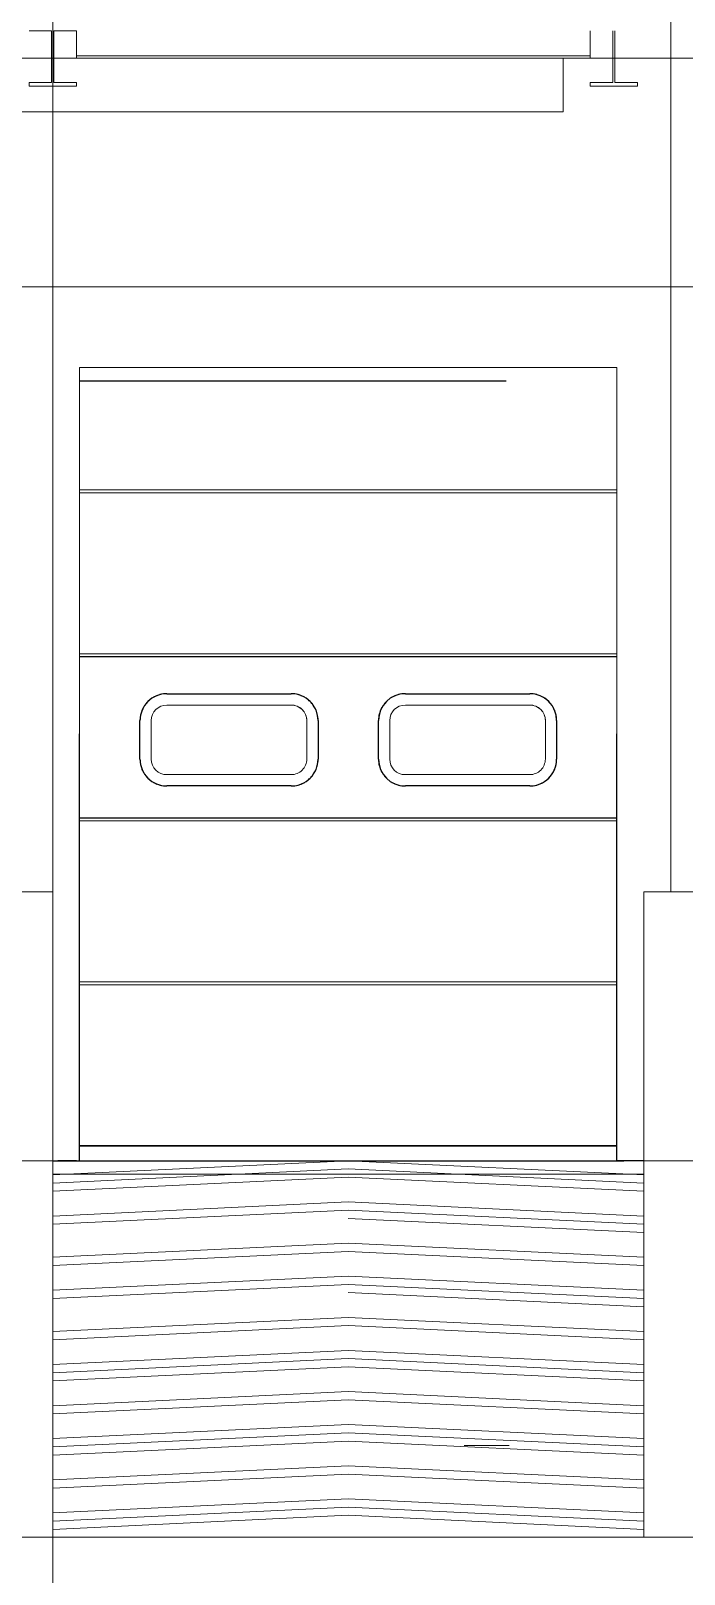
# Model space of a CAD drawing. Extents: x 692141 to 693595, y 1492301 to 1494225.
# Drawn here: x 692428.18 to 692430.61, y 1492374.68 to 1492380.41 of the extents above; entities that cross this region are included whole.
import ezdxf

# ---------------------------------------------------------------- set-up
doc = ezdxf.new("R2010")
doc.units = 0
doc.header["$MEASUREMENT"] = 0
for name, pattern in [('Centre', [7937.5, 1587.5, -1190.625, 3968.75, -1190.625]), ('Grid Line', [5556.25, 3175, -793.75, 793.75, -793.75]), ('Čárka', [3175, 1587.5, -1587.5])]:
    doc.linetypes.add(name, pattern=pattern)
for name, color, linetype, lineweight in [('A-COLS', 52, 'Continuous', 5), ('A-DETL-GENF', 92, 'Continuous', 5), ('A-FLOR', 192, 'Continuous', 5), ('A-FLOR-LEVL', 8, 'Grid Line', 5), ('A-GENM', 13, 'Continuous', 5), ('A-GLAZ-CWMG', 51, 'Continuous', 5), ('A-WALL-PATT', 111, 'Continuous', 5), ('S-BEAM', 12, 'Continuous', 5), ('S-GRID', 1, 'Continuous', 5)]:
    doc.layers.add(name, color=color, linetype=linetype, lineweight=lineweight)
doc.layers.add('A-DOOR', color=2, linetype='Continuous')

# ---------------------------------------------------------------- blocks, each defined once
blk = doc.blocks.new('Rectangular Mullion - 50 x 100mm-116437-500_ELEVATION 4')
at = {"layer": 'A-GLAZ-CWMG', "color": 7}
for p, q in [((172799.6363114675, 2400.00000000138), (172799.6363114675, 8800.000000000933)), ((172899.6363114675, 2400.00000000138), (172799.6363114675, 2400.00000000138))]:
    blk.add_line(p, q, dxfattribs=at)
blk = doc.blocks.new('HAVI-DC_R19_AR_110_RISER_rvt-2-500_ELEVATION 4')
at = {"lineweight": 5}
blk.add_blockref('Rectangular Mullion - 50 x 100mm-116437-500_ELEVATION 4', (0, 0), dxfattribs=at)
blk = doc.blocks.new('HAVI-DC_R19_AR_120_STRUCTURE_rvt-2-500_ELEVATION 4')
at = {"layer": 'S-BEAM'}
h = blk.add_hatch(dxfattribs=at)
h.set_pattern_fill('FP_109', color=256, style=0, pattern_type=2)
h.set_pattern_definition([(0, (212730.054, 1200), (4064, 1016), [167.64, -2880.36, 167.64, -2880.36, -16256]), (0, (212730.054, 1200), (4064, 1016), [-6096, 167.64, -5928.36, 167.64, -2880.36, -7112]), (0, (212730.054, 1200), (4064, 1016), [-15240, 167.64, -1864.36, 167.64, -4912.36]), (120, (214254.054, 1708), (-2911.881810244989, 3011.527240979959), [167.64, -2880.36, 167.64, -2880.36, -16256]), (120, (214254.054, 1708), (-2911.881810244989, 3011.527240979959), [-6095.999999999999, 167.64, -5928.359999999999, 167.64, -2880.36, -7111.999999999999]), (120, (214254.054, 1708), (-2911.881810244989, 3011.527240979959), [-15240, 167.64, -1864.36, 167.64, -4912.359999999999]), (240, (214762.054, 3740), (-1152.118189755009, -4027.527240979959), [167.64, -2880.36, 167.64, -2880.36, -16256]), (240, (214762.054, 3740), (-1152.118189755009, -4027.527240979959), [-6096, 167.64, -5928.36, 167.64, -2880.36, -7112]), (240, (214762.054, 3740), (-1152.118189755009, -4027.527240979959), [-15240, 167.64, -1864.36, 167.64, -4912.36])])
h.paths.add_polyline_path([(172699.6363114908, 0), (172699.6363114908, 1400.00000000138), (170499.6363114626, 1400.00000000138), (170499.6363114626, 0), (171495.6599729222, 0)], flags=0)
h.paths.add_polyline_path([(178303.6599729341, 0), (178499.6363114692, 0), (178499.6363114692, 500.0000000013763), (174599.6363114675, 500.0000000013763), (174599.6363114675, 0), (177895.6599729364, 0)], flags=0)
h.paths.add_polyline_path([(175978.9319105585, 700.0000000014002), (178499.6363114692, 700.0000000014002), (178499.6363114692, 1400.00000000138), (177519.7546187885, 1400.00000000138), (177519.7546187885, 799.9999999999914), (175479.7546187884, 799.9999999999914), (175479.7546187884, 1400.00000000138), (174599.6363114675, 1400.00000000138), (174599.6363114675, 700.0000000014002), (175781.7427880527, 700.0000000014002)], flags=0)
at = {"layer": 'S-BEAM', "color": 7}
blk.add_line((170499.6363114626, 1400.000000001379), (172699.6363114908, 1400.000000001379), dxfattribs=at)
blk = doc.blocks.new('M_Rectangular Column - 300 x 300mm-V139-500_ELEVATION 4')
at = {"layer": 'A-COLS'}
for p, q in [((170199.6363114674, 5300.068616973541), (170199.6363114674, 1400.000000001371)), ((170499.6363114674, 1400.000000001371), (170499.6363114674, 5300.068616973541)), ((170299.6363114673, 1400.000000001371), (170199.6363114674, 1400.000000001371))]:
    blk.add_line(p, q, dxfattribs=at)
blk = doc.blocks.new('Column Center Mark - Column Center Mark-439589-500_ELEVATION 4')
at = {"layer": 'A-DETL-GENF', "lineweight": 9}
for p, q in [((43649.75461878071, 74.99999999996534), (43649.75461878071, -75.00000000003465)), ((43574.75461878071, -3.465174813754857e-11), (43724.75461878071, -3.465174813754857e-11))]:
    blk.add_line(p, q, dxfattribs=at)
blk = doc.blocks.new('Doors_Industrial_Loading-Systems_Sectional-Overhead-Door_High-Lift_40mm - 2000 x 3000 mm 2-264847-500_ELEVATION 4')
at = {"layer": 'A-DOOR', "color": 1, "linetype": 'Čárka'}
for p, q in [((170599.636311491, 4299.99999999699), (172599.636311491, 4299.99999999699)), ((170599.636311491, 1399.999999996979), (170599.636311491, 4299.99999999699)), ((172599.636311491, 1399.999999996979), (172599.636311491, 4299.99999999699)), ((170149.636311491, 1399.999999996979), (170299.6363114673, 1399.999999996979)), ((170499.6363114673, 1399.999999996979), (170599.636311491, 1399.999999996979)), ((172699.6363114909, 1399.999999996979), (172599.636311491, 1399.999999996979))]:
    blk.add_line(p, q, dxfattribs=at)
at = {"layer": 'A-DOOR', "color": 7}
for p, q in [((172599.636311491, 3273.999999996978), (170599.636311491, 3273.999999996978)), ((170924.3029781575, 3136.499999997131), (171387.3029781576, 3136.499999997131)), ((170924.3029781575, 3136.499999997131), (171387.3029781576, 3136.499999997131)), ((171811.9696448242, 3136.499999997063), (172274.9696448242, 3136.499999997063)), ((171811.9696448242, 3136.499999997063), (172274.9696448242, 3136.499999997063)), ((170824.3029781576, 2893.499999997032), (170824.3029781576, 3036.499999997131)), ((170824.3029781576, 2893.499999997032), (170824.3029781576, 3036.499999997131)), ((171487.3029781575, 3036.499999997131), (171487.3029781575, 2893.499999997034)), ((171487.3029781575, 3036.499999997131), (171487.3029781575, 2893.499999997034)), ((171711.9696448242, 2893.499999996908), (171711.9696448242, 3036.499999997063)), ((171711.9696448242, 2893.499999996908), (171711.9696448242, 3036.499999997063)), ((172374.9696448242, 3036.499999997064), (172374.9696448242, 2893.499999996909)), ((172374.9696448242, 3036.499999997064), (172374.9696448242, 2893.49999999691)), ((171387.3029781576, 2793.499999997034), (170924.3029781575, 2793.499999997034)), ((171387.3029781576, 2793.499999997034), (170924.3029781575, 2793.499999997034)), ((172274.9696448242, 2793.499999996909), (171811.9696448242, 2793.499999996909)), ((172274.9696448242, 2793.499999996909), (171811.9696448242, 2793.499999996909)), ((170599.636311491, 2675.025221435211), (172599.636311491, 2675.025221435211)), ((170599.636311491, 2675.02522143521), (172599.636311491, 2675.02522143521)), ((172599.6363114909, 1455.025221435202), (170599.636311491, 1455.025221435202)), ((170599.636311491, 1455.025221435202), (172599.6363114909, 1455.025221435202)), ((170588.636311491, 1399.999999996978), (170518.636311491, 1399.999999996978)), ((170546.636311491, 1399.999999996953), (170520.636311491, 1399.999999996953)), ((170574.636311491, 1399.99999999697), (172624.636311491, 1399.99999999697)), ((172680.636311491, 1399.999999996978), (172610.636311491, 1399.999999996978)), ((172682.636311491, 1399.999999996953), (172656.636311491, 1399.999999996953))]:
    blk.add_line(p, q, dxfattribs=at)
for centre, radius, start, end in [((170924.3029781575, 3036.499999997131), 99.9999999999709, 90, 180), ((170924.3029781575, 3036.499999997131), 100.0000000000128, 129.580209261894, 140.41979073814), ((170924.3029781575, 3036.499999997131), 99.99999999999838, 111.9871867448264, 119.9999999999859), ((170924.3029781575, 3036.499999997131), 100.0000000000034, 90, 104.9999999999863), ((171387.3029781576, 3036.499999997131), 99.99999999997091, 75.00000000000907, 90.00000000000001), ((171387.3029781576, 3036.499999997131), 100, 359.9999999999995, 90.00000000000014), ((171387.3029781576, 3036.499999997131), 99.99999999997148, 60.00000000000723, 68.01281325515092), ((171387.3029781576, 3036.499999997131), 99.9999999999602, 39.58020926184506, 50.41979073806549), ((171811.9696448242, 3036.499999997063), 100, 90, 180), ((171811.9696448242, 3036.499999997063), 100.0000000000012, 129.5802092621052, 140.4197907380631), ((171811.9696448242, 3036.499999997063), 100.0000000000023, 111.9871867456148, 120.0000000000139), ((171811.9696448242, 3036.499999997063), 99.99999999998279, 90, 105.0000000000053), ((172274.9696448242, 3036.499999997063), 100.0000000000002, 75.00000000001337, 90.00000000000014), ((172274.9696448242, 3036.499999997063), 100.0000000000005, 2.480832651541543e-13, 90.00000000000026), ((172274.9696448242, 3036.499999997063), 100.000000000013, 60.00000000003883, 65.72792950347977), ((172274.9696448242, 3036.499999997063), 99.99999999996798, 39.58020926193785, 50.41979073811869), ((170924.3029781575, 3036.499999997131), 99.99999999997091, 165.0000000000012, 180), ((170924.3029781575, 3036.499999997131), 99.99999999999581, 149.9999999999968, 158.0128132546776), ((171387.3029781576, 3036.499999997131), 99.99999999994797, 21.98718674504852, 29.99999999999941), ((171387.3029781576, 3036.499999997131), 99.99999999997526, 0, 14.9999999999992), ((171811.9696448242, 3036.499999997063), 99.99999999999977, 165.0000000000012, 179.9999999999999), ((171811.9696448242, 3036.499999997063), 100.0000000000067, 150.0000000000024, 158.0128132546406), ((172274.9696448242, 3036.499999997063), 99.99999999999838, 21.98718674562153, 29.99999999999551), ((172274.9696448242, 3036.499999997063), 100.0000000000034, 2.605510395054999e-13, 14.99999999999939), ((170924.3029781575, 2893.499999997034), 99.99999999997526, 180.0000000000007, 195.0000000000001), ((170924.3029781575, 2893.499999997034), 100.0000000000001, 180.0000000000007, 270.0000000000003), ((171387.3029781576, 2893.499999997034), 99.9999999999709, 269.9999999999996, 0), ((171387.3029781576, 2893.499999997034), 99.9999999999709, 345.0000000000008, 0), ((171811.9696448242, 2893.499999996909), 100.0000000000109, 180.0000000000007, 195.0000000000006), ((171811.9696448242, 2893.499999996909), 100.0000000000011, 180.0000000000007, 270.0000000000003), ((172274.9696448242, 2893.499999996909), 100.0000000000002, 269.9999999999998, 1.335832966214677e-13), ((172274.9696448242, 2893.499999996909), 100, 345.000000000001, 0), ((170924.3029781575, 2893.499999997034), 99.99999999997317, 201.987186745887, 209.9999999999979), ((170924.3029781575, 2893.499999997034), 99.99999999995663, 219.5802092624286, 230.4197907375446), ((171387.3029781576, 2893.499999997034), 99.99999999998505, 309.5802092624853, 320.4197907373511), ((171387.3029781576, 2893.499999997034), 99.99999999999835, 329.9999999999881, 338.0128132542405), ((171811.9696448242, 2893.499999996909), 100.0000000000275, 201.9871867454502, 210.000000000003), ((171811.9696448242, 2893.499999996909), 100.0000000000149, 219.5802092619984, 230.4197907378987), ((172274.9696448242, 2893.499999996909), 99.99999999997874, 309.5802092620052, 320.419790738059), ((172274.9696448242, 2893.499999996909), 99.99999999998175, 330.0000000000089, 338.0128132542951), ((170924.3029781575, 2893.499999997034), 99.99999999995782, 240.0000000000037, 248.0128132537443), ((170924.3029781575, 2893.499999997034), 100, 255.0000000000096, 270.0000000000002), ((171387.3029781576, 2893.499999997034), 100.0000000000034, 269.9999999999996, 284.999999999986), ((171387.3029781576, 2893.499999997034), 99.99999999999838, 291.987186746176, 299.9999999999858), ((171811.9696448242, 2893.499999996909), 100.0000000000082, 239.9999999999875, 248.0128132543862), ((171811.9696448242, 2893.499999996909), 100.0000000000011, 254.9999999999975, 270.0000000000003), ((172274.9696448242, 2893.499999996909), 100.0000000000034, 269.9999999999996, 284.999999999986), ((172274.9696448242, 2893.499999996909), 99.99999999997317, 294.2720704965288, 299.999999999992)]:
    blk.add_arc(centre, radius, start, end, dxfattribs=at)
at = {"layer": 'A-GENM', "color": 7}
for p, q in [((170599.636311491, 3895.02522143521), (172599.636311491, 3895.02522143521)), ((170599.636311491, 3895.02522143521), (172599.636311491, 3895.02522143521)), ((172599.636311491, 3883.99999999698), (170599.636311491, 3883.99999999698)), ((170599.636311491, 3285.025221435211), (172599.636311491, 3285.025221435211)), ((170599.636311491, 3285.02522143521), (172599.636311491, 3285.02522143521)), ((170924.3029781575, 3136.499999996981), (171387.3029781576, 3136.499999996981)), ((171811.9696448242, 3136.499999996981), (172274.9696448242, 3136.499999996981)), ((171387.3029781576, 3094.499999996982), (170924.3029781575, 3094.499999996982)), ((171387.3029781576, 3094.499999996981), (170924.3029781575, 3094.499999996981)), ((172274.9696448242, 3094.499999996982), (171811.9696448242, 3094.499999996982)), ((172274.9696448242, 3094.499999996981), (171811.9696448242, 3094.499999996981)), ((170824.3029781575, 2893.499999996981), (170824.3029781575, 3036.499999996981)), ((170866.3029781576, 3036.499999996981), (170866.3029781576, 2893.499999996981)), ((170866.3029781576, 3036.499999996981), (170866.3029781576, 2893.499999996981)), ((171445.3029781575, 2893.499999996981), (171445.3029781575, 3036.499999996982)), ((171445.3029781575, 2893.499999996981), (171445.3029781575, 3036.499999996983)), ((171487.3029781575, 3036.499999996983), (171487.3029781575, 2893.499999996981)), ((171711.9696448242, 2893.499999996981), (171711.9696448242, 3036.499999996981)), ((171753.9696448242, 3036.499999996981), (171753.9696448242, 2893.499999996981)), ((171753.9696448242, 3036.499999996981), (171753.9696448242, 2893.499999996981)), ((172332.9696448242, 2893.499999996981), (172332.9696448242, 3036.499999996982)), ((172332.9696448242, 2893.499999996981), (172332.9696448242, 3036.499999996983)), ((172374.9696448242, 3036.499999996983), (172374.9696448242, 2893.499999996981)), ((170924.3029781575, 2835.499999996982), (171387.3029781576, 2835.499999996982)), ((170924.3029781575, 2835.499999996982), (171387.3029781576, 2835.499999996982)), ((171811.9696448242, 2835.499999996982), (172274.9696448242, 2835.499999996982)), ((171811.9696448242, 2835.499999996982), (172274.9696448242, 2835.499999996982)), ((171387.3029781576, 2793.499999996981), (170924.3029781575, 2793.499999996981)), ((172274.9696448242, 2793.499999996981), (171811.9696448242, 2793.499999996981)), ((172599.636311491, 2663.99999999698), (170599.636311491, 2663.99999999698)), ((170599.636311491, 2065.025221435211), (172599.636311491, 2065.025221435211)), ((170599.636311491, 2065.025221435211), (172599.636311491, 2065.025221435211)), ((172599.636311491, 2053.99999999698), (170599.636311491, 2053.99999999698)), ((170599.636311491, 1455.025221435211), (172599.636311491, 1455.025221435211)), ((170599.636311491, 1455.025221435211), (172599.636311491, 1455.025221435211))]:
    blk.add_line(p, q, dxfattribs=at)
for centre, radius, start, end in [((170924.3029781575, 3036.499999996981), 100.0000000000002, 90.00000000000011, 180.0000000000001), ((171387.3029781576, 3036.499999996981), 100, 3.943887805014761e-13, 90.0000000000004), ((171811.9696448242, 3036.499999996981), 100, 90.00000000000014, 180.0000000000001), ((172274.9696448242, 3036.499999996981), 100.0000000000007, 3.88027671138549e-13, 90.0000000000004), ((170924.3029781575, 3036.499999996981), 57.9999999999709, 90, 180), ((170924.3029781575, 3036.499999996981), 57.9999999999709, 90, 180), ((171387.3029781576, 3036.499999996981), 58.00000000000047, 4.452776554048923e-13, 90.00000000000045), ((171387.3029781576, 3036.499999996981), 58.00000000000001, 9.032775295356387e-13, 90.00000000000045), ((171811.9696448242, 3036.499999996981), 57.9999999999709, 90, 180), ((171811.9696448242, 3036.499999996981), 57.9999999999709, 90, 180), ((172274.9696448242, 3036.499999996981), 58.00000000000047, 4.452776554048923e-13, 90.00000000000045), ((172274.9696448242, 3036.499999996981), 58.00000000000001, 9.032775295356387e-13, 90.00000000000045), ((170924.3029781575, 2893.499999996981), 100.0000000000005, 180, 269.9999999999999), ((170924.3029781575, 2893.499999996981), 57.9999999999709, 180, 269.9999999999996), ((170924.3029781575, 2893.499999996981), 57.9999999999709, 180, 269.9999999999996), ((171387.3029781576, 2893.499999996981), 57.9999999999709, 269.9999999999996, 0), ((171387.3029781576, 2893.499999996981), 57.9999999999709, 269.9999999999996, 0), ((171387.3029781576, 2893.499999996981), 100, 269.9999999999999, 2.544443745170813e-13), ((171811.9696448242, 2893.499999996981), 100, 180, 269.9999999999999), ((171811.9696448242, 2893.499999996981), 57.9999999999709, 180, 269.9999999999996), ((171811.9696448242, 2893.499999996981), 57.9999999999709, 180, 269.9999999999996), ((172274.9696448242, 2893.499999996981), 57.9999999999709, 269.9999999999996, 0), ((172274.9696448242, 2893.499999996981), 57.9999999999709, 269.9999999999996, 0), ((172274.9696448242, 2893.499999996981), 100.0000000000005, 269.9999999999999, 2.544443745170813e-13)]:
    blk.add_arc(centre, radius, start, end, dxfattribs=at)
blk = doc.blocks.new('H-Wide Flange Beams - H350x175x57_8-2030189-500_ELEVATION 4')
at = {"layer": 'S-BEAM', "color": 90, "lineweight": 9}
for p, q in [((122495.6363114673, 5601.477146665254), (122495.6363114673, 5409.000000001149)), ((122503.6363114673, 5409.000000001149), (122503.6363114673, 5601.477146665254)), ((122495.6363114673, 5409.000000001149), (122411.6363114673, 5409.000000001149)), ((122411.6363114673, 5409.000000001149), (122411.6363114673, 5396.000000001148)), ((122411.6363114673, 5396.000000001148), (122587.6363114673, 5396.000000001148)), ((122587.6363114673, 5409.000000001149), (122503.6363114673, 5409.000000001149)), ((122587.6363114673, 5396.000000001148), (122587.6363114673, 5409.000000001149))]:
    blk.add_line(p, q, dxfattribs=at)
blk = doc.blocks.new('H-Wide Flange Beams - H250x125x29_6-2031265-500_ELEVATION 4')
at = {"layer": 'S-BEAM', "color": 90, "lineweight": 9}
for p, q in [((170587.6363114791, 5509.000000001149), (170587.6363114791, 5601.477146665222)), ((172499.6363114791, 5601.477146665222), (172499.6363114791, 5509.000000001149)), ((170587.6363114791, 5500.000000001148), (170587.6363114791, 5509.000000001149)), ((170587.6363114791, 5509.000000001149), (172499.6363114791, 5509.000000001149)), ((170587.6363114791, 5509.000000001149), (172499.6363114791, 5509.000000001149)), ((170587.6363114791, 5500.000000001148), (172499.6363114791, 5500.000000001148)), ((172499.6363114791, 5509.000000001149), (172499.6363114791, 5500.000000001148))]:
    blk.add_line(p, q, dxfattribs=at)
blk = doc.blocks.new('H-Wide Flange Beams - H350x175x57_8-2032221-500_ELEVATION 4')
at = {"layer": 'S-BEAM', "color": 90, "lineweight": 9}
for p, q in [((172583.6363114909, 5601.477146665254), (172583.6363114909, 5409.000000001149)), ((172591.6363114909, 5409.000000001149), (172591.6363114909, 5601.477146665254)), ((172583.6363114909, 5409.000000001149), (172499.6363114909, 5409.000000001149)), ((172499.6363114909, 5409.000000001149), (172499.6363114909, 5396.000000001148)), ((172499.6363114909, 5396.000000001148), (172675.636311491, 5396.000000001148)), ((172675.636311491, 5409.000000001149), (172591.6363114909, 5409.000000001149)), ((172675.636311491, 5396.000000001148), (172675.636311491, 5409.000000001149))]:
    blk.add_line(p, q, dxfattribs=at)

msp = doc.modelspace()

# ---------------------------------------------------------------- linework, layer by layer
at = {"layer": 'A-FLOR', "color": 90, "lineweight": 9}
msp.add_line((692717.3624908916, 1492374.813383746), (692229.6700198601, 1492374.813383746), dxfattribs=at)
at = {"layer": 'A-FLOR-LEVL', "linetype": 'Centre'}
for p, q in [((692278.3000830481, 1492380.313383746), (692547.7862502306, 1492380.313383746)), ((692278.3000830481, 1492379.463383747), (692547.7862502306, 1492379.463383747)), ((692278.3000830481, 1492376.213383747), (692544.7862502306, 1492376.213383747)), ((692278.3000830481, 1492374.813383746), (692724.9906739572, 1492374.813383746))]:
    msp.add_line(p, q, dxfattribs=at)
at = {"layer": 'A-WALL-PATT', "color": 8}
for p, q in [((692428.2540527348, 1492380.414797185), (692428.1700527348, 1492380.414797185)), ((692428.3460527349, 1492380.414797185), (692428.2620527348, 1492380.414797185)), ((692430.1580527348, 1492380.113452386), (692430.1580527348, 1492380.313383746)), ((692430.3420527348, 1492380.313383746), (692430.1580527348, 1492380.313383746)), ((692430.5580527348, 1492380.313383746), (692430.3500527348, 1492380.313383746)), ((692332.6580527348, 1492380.113452386), (692430.1580527348, 1492380.113452386)), ((692428.3580527349, 1492376.213383746), (692428.3580527349, 1492379.163383747)), ((692428.3580527349, 1492379.163383747), (692430.3580527349, 1492379.163383747)), ((692430.3580527349, 1492379.163383747), (692430.3580527349, 1492376.213383746)), ((692428.0580527347, 1492377.213383746), (692428.2580527348, 1492377.213383746)), ((692428.2580527348, 1492377.213383746), (692428.2580527348, 1492374.813383746)), ((692430.4580527348, 1492374.813383746), (692430.4580527348, 1492377.213383746)), ((692430.4580527348, 1492377.213383746), (692430.6580527348, 1492377.213383746)), ((692429.3580527349, 1492376.213383746), (692428.2580527348, 1492376.160954639)), ((692428.2580527348, 1492376.213383746), (692428.3580527349, 1492376.213383746)), ((692429.3580527349, 1492376.213383746), (692430.4580527348, 1492376.160954639)), ((692430.3580527349, 1492376.213383746), (692430.4580527348, 1492376.213383746)), ((692429.3580527349, 1492376.182719769), (692428.2580527348, 1492376.130290661)), ((692430.4580527348, 1492376.163383747), (692428.2580527348, 1492376.163383747)), ((692429.3580527349, 1492376.152055791), (692428.2580527348, 1492376.099626683)), ((692429.3580527349, 1492376.182719769), (692430.4580527348, 1492376.130290661)), ((692429.3580527349, 1492376.152055791), (692430.4580527348, 1492376.099626683)), ((692429.3580527349, 1492376.060063858), (692428.2580527348, 1492376.00763475)), ((692429.3580527349, 1492376.02939988), (692428.2580527348, 1492375.976970772)), ((692429.3580527349, 1492376.060063858), (692430.4580527348, 1492376.00763475)), ((692429.3580527349, 1492376.02939988), (692430.4580527348, 1492375.976970772)), ((692429.3580527349, 1492375.998735903), (692430.4580527348, 1492375.946306795)), ((692429.3580527349, 1492375.90674397), (692428.2580527348, 1492375.854314862)), ((692429.3580527349, 1492375.90674397), (692430.4580527348, 1492375.854314862)), ((692429.3580527349, 1492375.876079992), (692428.2580527348, 1492375.823650884)), ((692429.3580527349, 1492375.876079992), (692430.4580527348, 1492375.823650884)), ((692429.3580527349, 1492375.784088059), (692428.2580527348, 1492375.731658951)), ((692429.3580527349, 1492375.784088059), (692430.4580527348, 1492375.731658951)), ((692429.3580527349, 1492375.753424081), (692428.2580527348, 1492375.700994974)), ((692429.3580527349, 1492375.753424081), (692430.4580527348, 1492375.700994974)), ((692429.3580527349, 1492375.722760104), (692430.4580527348, 1492375.670330996)), ((692429.3580527349, 1492375.630768171), (692428.2580527348, 1492375.578339063)), ((692429.3580527349, 1492375.630768171), (692430.4580527348, 1492375.578339063)), ((692429.3580527349, 1492375.600104193), (692428.2580527348, 1492375.547675085)), ((692429.3580527349, 1492375.600104193), (692430.4580527348, 1492375.547675085)), ((692429.3580527349, 1492375.50811226), (692428.2580527348, 1492375.455683152)), ((692429.3580527349, 1492375.50811226), (692430.4580527348, 1492375.455683152)), ((692429.3580527349, 1492375.477448282), (692428.2580527348, 1492375.425019174)), ((692429.3580527349, 1492375.446784305), (692428.2580527348, 1492375.394355197)), ((692429.3580527349, 1492375.477448282), (692430.4580527348, 1492375.425019174)), ((692429.3580527349, 1492375.446784305), (692430.4580527348, 1492375.394355197)), ((692429.3580527349, 1492375.354792372), (692428.2580527348, 1492375.302363264)), ((692429.3580527349, 1492375.354792372), (692430.4580527348, 1492375.302363264)), ((692429.3580527349, 1492375.324128394), (692428.2580527348, 1492375.271699286)), ((692429.3580527349, 1492375.324128394), (692430.4580527348, 1492375.271699286)), ((692429.3580527349, 1492375.232136461), (692428.2580527348, 1492375.179707353)), ((692429.3580527349, 1492375.232136461), (692430.4580527348, 1492375.179707353)), ((692429.3580527349, 1492375.201472483), (692428.2580527348, 1492375.149043375)), ((692429.3580527349, 1492375.170808505), (692428.2580527348, 1492375.118379398)), ((692429.3580527349, 1492375.201472483), (692430.4580527348, 1492375.149043375)), ((692429.3580527349, 1492375.170808505), (692430.4580527348, 1492375.118379398)), ((692429.3580527349, 1492375.078816572), (692428.2580527348, 1492375.026387464)), ((692429.3580527349, 1492375.048152595), (692428.2580527348, 1492374.995723487)), ((692429.3580527349, 1492375.078816572), (692430.4580527348, 1492375.026387464)), ((692429.3580527349, 1492375.048152595), (692430.4580527348, 1492374.995723487)), ((692429.3580527349, 1492374.956160662), (692428.2580527348, 1492374.903731554)), ((692429.3580527349, 1492374.925496684), (692428.2580527348, 1492374.873067576)), ((692429.3580527349, 1492374.956160662), (692430.4580527348, 1492374.903731554)), ((692429.3580527349, 1492374.925496684), (692430.4580527348, 1492374.873067576)), ((692429.3580527349, 1492374.894832707), (692428.2580527348, 1492374.842403598)), ((692429.3580527349, 1492374.894832707), (692430.4580527348, 1492374.842403598)), ((692428.2580527348, 1492374.813383746), (692428.0580527347, 1492374.813383746)), ((692428.2580527348, 1492374.813383746), (692430.4580527348, 1492374.813383746)), ((692430.6580527348, 1492374.813383746), (692430.4580527348, 1492374.813383746))]:
    msp.add_line(p, q, dxfattribs=at)
at = {"layer": 'S-GRID', "linetype": 'Grid Line'}
msp.add_line((692428.2580527348, 1492366.092463748), (692428.2580527348, 1492428.913383747), dxfattribs=at)

# ---------------------------------------------------------------- block references
at = {"layer": 'A-WALL-PATT', "color": 8, "xscale": 0.001, "yscale": 0.001, "zscale": 0.001}
for name, p in [('HAVI-DC_R19_AR_110_RISER_rvt-2-500_ELEVATION 4', (692257.7584164233, 1492374.813383746)), ('HAVI-DC_R19_AR_120_STRUCTURE_rvt-2-500_ELEVATION 4', (692257.7584164233, 1492374.813383746)), ('H-Wide Flange Beams - H350x175x57_8-2030189-500_ELEVATION 4', (692305.7584164233, 1492374.813383746)), ('H-Wide Flange Beams - H250x125x29_6-2031265-500_ELEVATION 4', (692257.7584164233, 1492374.813383746)), ('H-Wide Flange Beams - H350x175x57_8-2032221-500_ELEVATION 4', (692257.7584164233, 1492374.813383746)), ('M_Rectangular Column - 300 x 300mm-V139-500_ELEVATION 4', (692257.7584164233, 1492374.813383746)), ('Doors_Industrial_Loading-Systems_Sectional-Overhead-Door_High-Lift_40mm - 2000 x 3000 mm 2-264847-500_ELEVATION 4', (692257.7584164233, 1492374.813383746)), ('Column Center Mark - Column Center Mark-439589-500_ELEVATION 4', (692384.608298116, 1492374.813383746)), ('Column Center Mark - Column Center Mark-439589-500_ELEVATION 4', (692384.608298116, 1492374.813383746))]:
    msp.add_blockref(name, p, dxfattribs=at)

doc.saveas('drawing.dxf')
